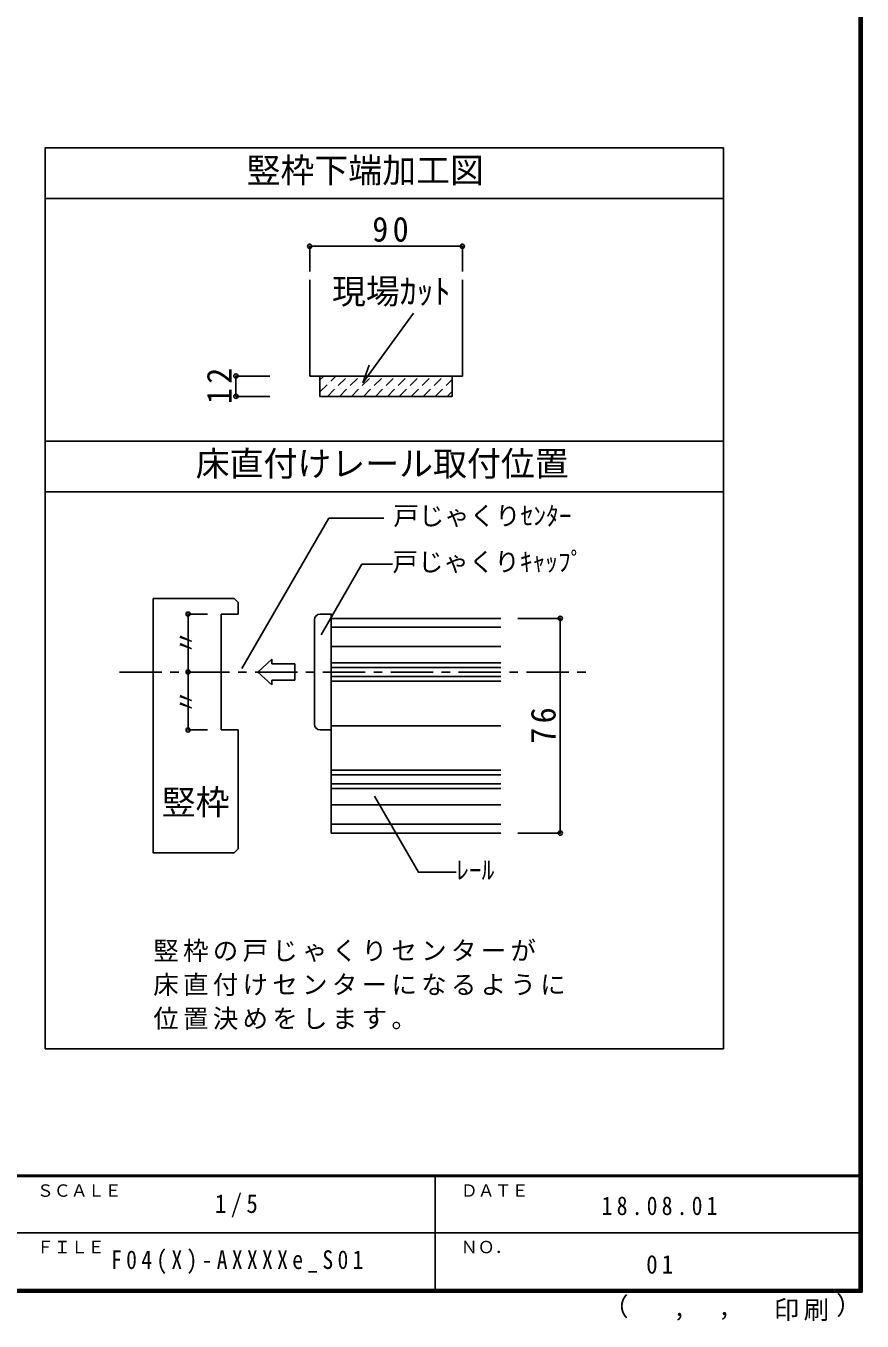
# Model space of a CAD drawing. Units: millimetres at full size, sheet at 1:5, with parts at other scales. Extents: x -973 to 977, y -718 to 696.
# Drawn here: x 484 to 977, y -718 to 46 of the extents above; entities that cross this region are included whole.
import ezdxf
from ezdxf.enums import TextEntityAlignment as Align

# ---------------------------------------------------------------- set-up
doc = ezdxf.new("R2010")
doc.units = ezdxf.units.MM
doc.header["$LTSCALE"] = 5
doc.header["$PDMODE"] = 32
doc.header["$PDSIZE"] = 2.5
doc.linetypes.add('CHAIN1', pattern=[8, 5, -1, 1, -1])
doc.linetypes.add('DASHED1', pattern=[1.8, 1.2, -0.6])
for name, color, linetype in [('0-0_補助線', 4, 'Continuous'), ('0-4_枠', 3, 'Continuous'), ('0-A_文字', 7, 'Continuous'), ('0-B_寸法', 7, 'Continuous'), ('0-C_ハッチ', 4, 'DASHED1'), ('2-1_通り芯', 4, 'CHAIN1'), ('2-4_枠', 3, 'Continuous'), ('2-7_金物', 4, 'Continuous'), ('2-A_文字', 7, 'Continuous'), ('2-B_寸法', 4, 'Continuous'), ('F-1_枠', 6, 'Continuous'), ('F-A_文字', 7, 'Continuous')]:
    doc.layers.add(name, color=color, linetype=linetype)
doc.styles.add('ＭＳ ゴシック', font='')
doc.styles.get('ＭＳ ゴシック').set_extended_font_data('MS Gothic')

msp = doc.modelspace()

# ---------------------------------------------------------------- linework, layer by layer
at = {"layer": '0-0_補助線'}
for p, q in [((740.913, -83.607), (650.913, -83.607)), ((650.913, -83.607), (650.913, -98.485)), ((740.913, -83.607), (740.913, -98.485))]:
    msp.add_line(p, q, dxfattribs=at)
at = {"layer": '0-0_補助線', "color": 7}
for p in [(650.913, -83.607), (740.913, -83.607)]:
    msp.add_point(p, dxfattribs=at)
at = {"layer": '0-4_枠'}
for p, q in [((650.913, -103.389), (650.913, -160.185)), ((740.913, -103.389), (740.913, -160.185)), ((740.913, -160.185), (650.913, -160.185)), ((656.913, -160.185), (656.913, -172.185)), ((734.913, -160.185), (734.913, -172.185)), ((656.913, -172.185), (734.913, -172.185))]:
    msp.add_line(p, q, dxfattribs=at)
at = {"layer": '0-A_文字', "color": 3}
for p, q in [((894.986, -557.192), (894.986, -25.5)), ((494.986, -55.5), (894.986, -55.5)), ((494.986, -198.604), (894.986, -198.604)), ((494.986, -228.604), (894.986, -228.604)), ((494.986, -557.192), (894.986, -557.192))]:
    msp.add_line(p, q, dxfattribs=at)
at = {"layer": '0-A_文字'}
for q in [(712.046, -123.017), (686.041, -153.87)]:
    msp.add_line((682.294, -164.177), q, dxfattribs=at)
at = {"layer": '0-A_文字', "color": 3}
msp.add_lwpolyline([(494.986, -557.192), (494.986, -25.5), (894.986, -25.5)], dxfattribs=at)
at = {"layer": '0-B_寸法', "color": 4}
for p, q in [((607.355, -160.185), (627.355, -160.185)), ((607.355, -172.185), (607.355, -160.185)), ((607.355, -172.185), (627.355, -172.185))]:
    msp.add_line(p, q, dxfattribs=at)
at = {"layer": '0-B_寸法'}
for p in [(607.355, -160.185), (607.355, -172.185)]:
    msp.add_point(p, dxfattribs=at)
at = {"layer": '0-C_ハッチ'}
for p, q in [((656.913, -162.459), (659.187, -160.185)), ((656.913, -169.53), (666.258, -160.185)), ((661.329, -172.185), (673.329, -160.185)), ((668.4, -172.185), (680.4, -160.185)), ((675.471, -172.185), (687.471, -160.185)), ((682.542, -172.185), (694.542, -160.185)), ((689.613, -172.185), (701.613, -160.185)), ((696.684, -172.185), (708.684, -160.185)), ((703.755, -172.185), (715.755, -160.185)), ((710.826, -172.185), (722.826, -160.185)), ((717.897, -172.185), (729.413, -160.67)), ((724.969, -172.185), (734.913, -162.241)), ((732.04, -172.185), (734.913, -169.312))]:
    msp.add_line(p, q, dxfattribs=at)
at = {"layer": '2-1_通り芯'}
msp.add_line((538.655, -334.862), (818.655, -334.862), dxfattribs=at)
at = {"layer": '2-4_枠'}
for p, q in [((608.655, -293.885), (608.655, -300.695)), ((598.655, -300.695), (608.655, -300.695)), ((598.655, -369.028), (598.655, -300.695)), ((598.655, -369.028), (608.655, -369.028)), ((608.655, -439.171), (608.655, -369.028)), ((606.298, -441.528), (608.655, -439.171))]:
    msp.add_line(p, q, dxfattribs=at)
for points in [[(608.655, -293.885), (606.298, -291.528), (558.655, -291.528)], [(606.298, -441.528), (558.655, -441.528), (558.655, -291.528)]]:
    msp.add_lwpolyline(points, dxfattribs=at)
at = {"layer": '2-7_金物'}
for p, q in [((653.655, -365.695), (653.655, -304.028)), ((663.655, -308.414), (763.655, -308.414)), ((663.655, -319.862), (763.655, -319.862)), ((620.241, -334.862), (628.524, -327.269)), ((628.524, -327.269), (628.524, -330.03)), ((620.241, -334.862), (628.524, -342.454)), ((642.098, -330.03), (628.524, -330.03)), ((642.098, -330.03), (642.098, -339.693)), ((663.655, -329.481), (763.655, -329.481)), ((628.524, -339.693), (628.524, -342.454)), ((642.098, -339.693), (628.524, -339.693)), ((663.655, -340.243), (763.655, -340.243)), ((656.989, -369.028), (663.655, -369.028)), ((663.655, -392.814), (763.655, -392.814)), ((663.655, -403.576), (763.655, -403.576)), ((663.655, -413.195), (763.655, -413.195)), ((663.655, -424.643), (763.655, -424.643))]:
    msp.add_line(p, q, dxfattribs=at)
at = {"layer": '2-7_金物', "color": 7}
for p, q in [((663.655, -303.195), (663.655, -429.862)), ((663.655, -303.195), (763.655, -303.195)), ((663.655, -332.195), (763.655, -332.195)), ((663.655, -337.528), (763.655, -337.528)), ((663.655, -366.528), (763.655, -366.528)), ((663.655, -395.528), (763.655, -395.528)), ((663.655, -400.862), (763.655, -400.862)), ((663.655, -429.862), (763.655, -429.862))]:
    msp.add_line(p, q, dxfattribs=at)
at = {"layer": '2-7_金物'}
msp.add_lwpolyline([(656.989, -300.695), (663.655, -300.695), (663.655, -369.028)], dxfattribs=at)
for centre, start, end in [((656.989, -304.028), 90, 180), ((656.989, -365.695), 180, 270)]:
    msp.add_arc(centre, 3.333, start, end, dxfattribs=at)
at = {"layer": '2-A_文字'}
for p, q in [((610.956, -332.727), (662.205, -243.961)), ((662.205, -243.961), (694.551, -243.961)), ((657.573, -312.839), (681.659, -271.121)), ((681.659, -271.121), (699.791, -271.121))]:
    msp.add_line(p, q, dxfattribs=at)
msp.add_lwpolyline([(689.15, -408.087), (715.058, -452.961), (737.292, -452.961)], dxfattribs=at)
msp.add_point((579.212, -334.862), dxfattribs=at)
at = {"layer": '2-B_寸法'}
for p, q in [((579.212, -300.695), (590.601, -300.695)), ((579.212, -300.695), (579.212, -369.028)), ((798.655, -303.195), (773.655, -303.195)), ((798.655, -303.195), (798.655, -429.862)), ((579.212, -369.028), (590.601, -369.028)), ((798.655, -429.862), (773.655, -429.862))]:
    msp.add_line(p, q, dxfattribs=at)
at = {"layer": '2-B_寸法', "color": 7}
for p in [(579.212, -300.695), (798.655, -303.195), (579.212, -369.028), (798.655, -429.862)]:
    msp.add_point(p, dxfattribs=at)
at = {"layer": 'F-1_枠'}
for p, q in [((974.986, 695.833), (974.986, -700.833)), ((975.82, 695.833), (975.82, -700.833)), ((976.653, 695.833), (976.653, -700.833)), ((976.653, -631.667), (-973.347, -631.667)), ((976.653, -632.5), (-973.347, -632.5)), ((724.986, -632.5), (724.986, -699.167)), ((1.653, -665.833), (974.986, -665.834)), ((976.653, -699.167), (-973.347, -699.167)), ((976.653, -700), (-973.347, -700)), ((976.653, -700.833), (-973.347, -700.833))]:
    msp.add_line(p, q, dxfattribs=at)

# ---------------------------------------------------------------- texts
at = {"layer": '0-0_補助線', "color": 7, "insert": (687.788, -81.107), "char_height": 14.66, "attachment_point": 7, "style": 'ＭＳ ゴシック'}
msp.add_mtext('\\T1.27;\\W0.95;90', dxfattribs=at)
at = {"layer": '0-A_文字', "style": 'ＭＳ ゴシック'}
for s, p in [('竪枠下端加工図', (613.67, -50.5)), ('現場ｶｯﾄ', (664.01, -121.973)), ('床直付けレール取付位置', (583.655, -223.604))]:
    msp.add_text(s, height=14.66, dxfattribs=at).set_placement(p, align=Align.BOTTOM_LEFT)
at = {"layer": '0-B_寸法', "insert": (604.855, -176.81), "char_height": 14.66, "attachment_point": 7, "rotation": 90, "style": 'ＭＳ ゴシック'}
msp.add_mtext('\\T1.27;\\W0.95;12', dxfattribs=at)
at = {"layer": '2-A_文字', "style": 'ＭＳ ゴシック'}
for s, height, p in [('戸じゃくりｾﾝﾀｰ', 11, (700.252, -251.461)), ('戸じゃくりｷｬｯﾌﾟ', 11, (699.791, -278.621)), ('竪枠', 14.66, (563.655, -423.342)), ('ﾚｰﾙ', 11, (737.292, -460.461))]:
    msp.add_text(s, height=height, dxfattribs=at).set_placement(p, align=Align.BOTTOM_LEFT)
for p in [(586.712, -324.862), (586.712, -359.862)]:
    msp.add_text('〃', height=11, rotation=90, dxfattribs=at).set_placement(p, align=Align.BOTTOM_LEFT)
at = {"layer": '2-A_文字', "char_height": 11, "attachment_point": 7, "style": 'ＭＳ ゴシック'}
for s, insert in [('\\T1.17;竪枠の戸じゃくりセンターが', (558.655, -506)), ('\\T1.17;床直付けセンターになるように', (558.655, -526)), ('\\T1.17;位置決めをします。', (558.655, -546))]:
    msp.add_mtext(s, dxfattribs=dict(at, insert=insert))
at = {"layer": '2-B_寸法', "color": 7, "insert": (796.155, -377.153), "char_height": 14.66, "attachment_point": 7, "rotation": 90, "style": 'ＭＳ ゴシック'}
msp.add_mtext('\\T1.27;\\W0.95;76', dxfattribs=at)
at = {"layer": 'F-A_文字', "style": 'ＭＳ ゴシック'}
for s, height, p in [('ＳＣＡＬＥ', 7.331, (489.986, -646.667)), ('ＤＡＴＥ', 7.331, (739.986, -646.667)), ('ＦＩＬＥ', 7.331, (489.986, -680)), ('ＮＯ．', 7.331, (739.986, -680.001)), ('（', 11, (823.992, -718.052)), ('）', 11, (961.387, -717.355)), (',', 11, (865.199, -718.052)), (',', 11, (891.686, -717.588))]:
    msp.add_text(s, height=height, dxfattribs=at).set_placement(p, align=Align.BOTTOM_LEFT)
at = {"layer": 'F-A_文字', "char_height": 11, "attachment_point": 7, "style": 'ＭＳ ゴシック'}
for s, insert in [('\\T1.38;\\W0.9;1/5', (594.986, -656.667)), ('\\T1.39;\\W0.85;18.08.01', (823.111, -655.417)), ('\\T1.4;\\W0.85;F04(X)-AXXXXe_S01', (533.736, -690.001)), ('\\T1.36;\\W0.9;01', (849.361, -690.001)), ('\\T1.17;印刷', (924.678, -717.82))]:
    msp.add_mtext(s, dxfattribs=dict(at, insert=insert))

doc.saveas('drawing.dxf')
